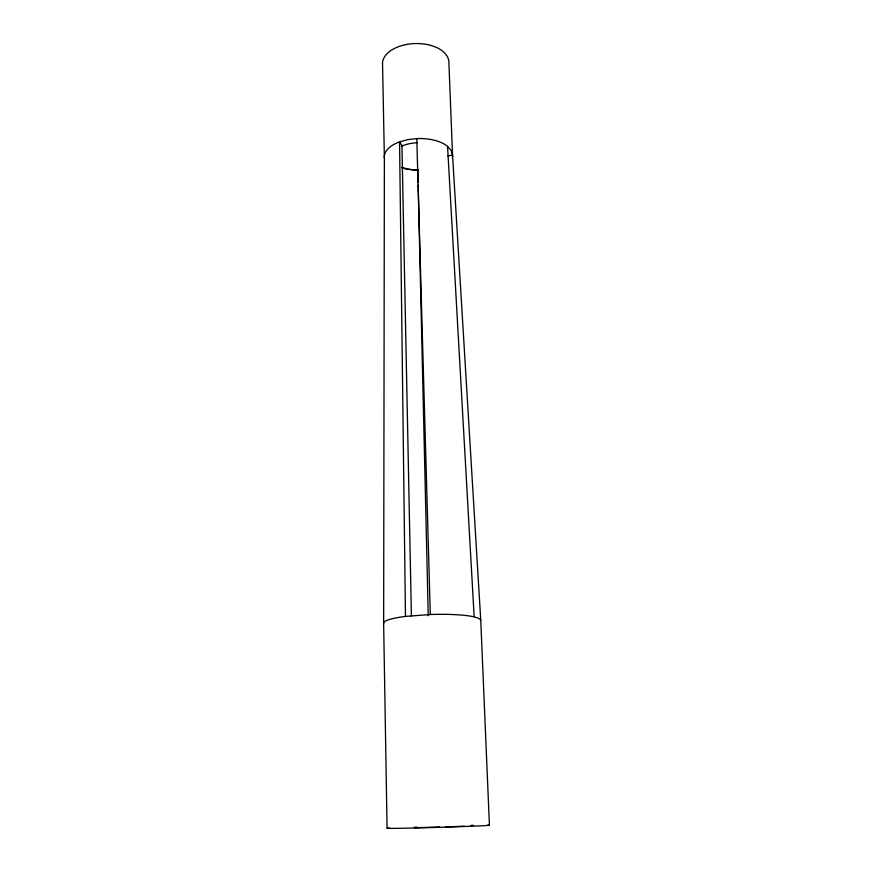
<?xml version="1.0" encoding="UTF-8"?>
<svg xmlns="http://www.w3.org/2000/svg" width="872" height="872" viewBox="0 0 872 872"><rect width="100%" height="100%" fill="white"/><g stroke="black" fill="none" stroke-linecap="round" stroke-linejoin="round"><path stroke-width="1.31" d="M387.07 828.258L383.647 623.676L384.378 158.159L382.579 65.16A33.201 19.5 -1.7 0 1 414.037 43.6A33.201 19.5 -1.7 0 1 448.862 61.967L452.546 155.031L480.755 620.341L489.421 825.261M447.87 155.903L452.546 155.031L451.195 150.507L447.554 146.343A34.15 17.571 -1.7 0 0 416.783 138.604L407.78 139.651L399.561 141.885A34.15 17.571 -1.7 0 0 384.378 158.159M383.647 623.676A48.647 7.281 -1.7 0 1 405.469 616.417L430.299 614.509A48.647 7.281 -1.7 0 1 474.15 616.853L479.11 618.488L480.755 620.341M464.209 826.198L445.592 826.896M414.2 827.256L416.838 827.147M439.553 827.081L414.625 827.702M401.502 167.598L406.145 169.124L417.83 170.28L418.113 182.499M447.554 146.343L474.15 616.853M416.783 138.604L430.299 614.509M418.178 185.213L428.239 615.73M411.41 616.341L401.938 145.57L399.561 141.885L405.469 616.417M452.546 155.031A34.15 17.571 -1.7 0 1 452.35 157.331M418.309 169.942A26.465 13.614 -1.7 0 1 401.938 167.326M401.621 146.158A26.465 13.614 -1.7 0 1 417.154 142.736M487.579 825.174A51.263 0.567 -1.7 0 1 436.567 827.397A51.263 0.567 -1.7 0 1 389.73 828.04M470.913 825.381A51.263 0.567 -1.7 0 1 473.354 825.337"/></g></svg>
